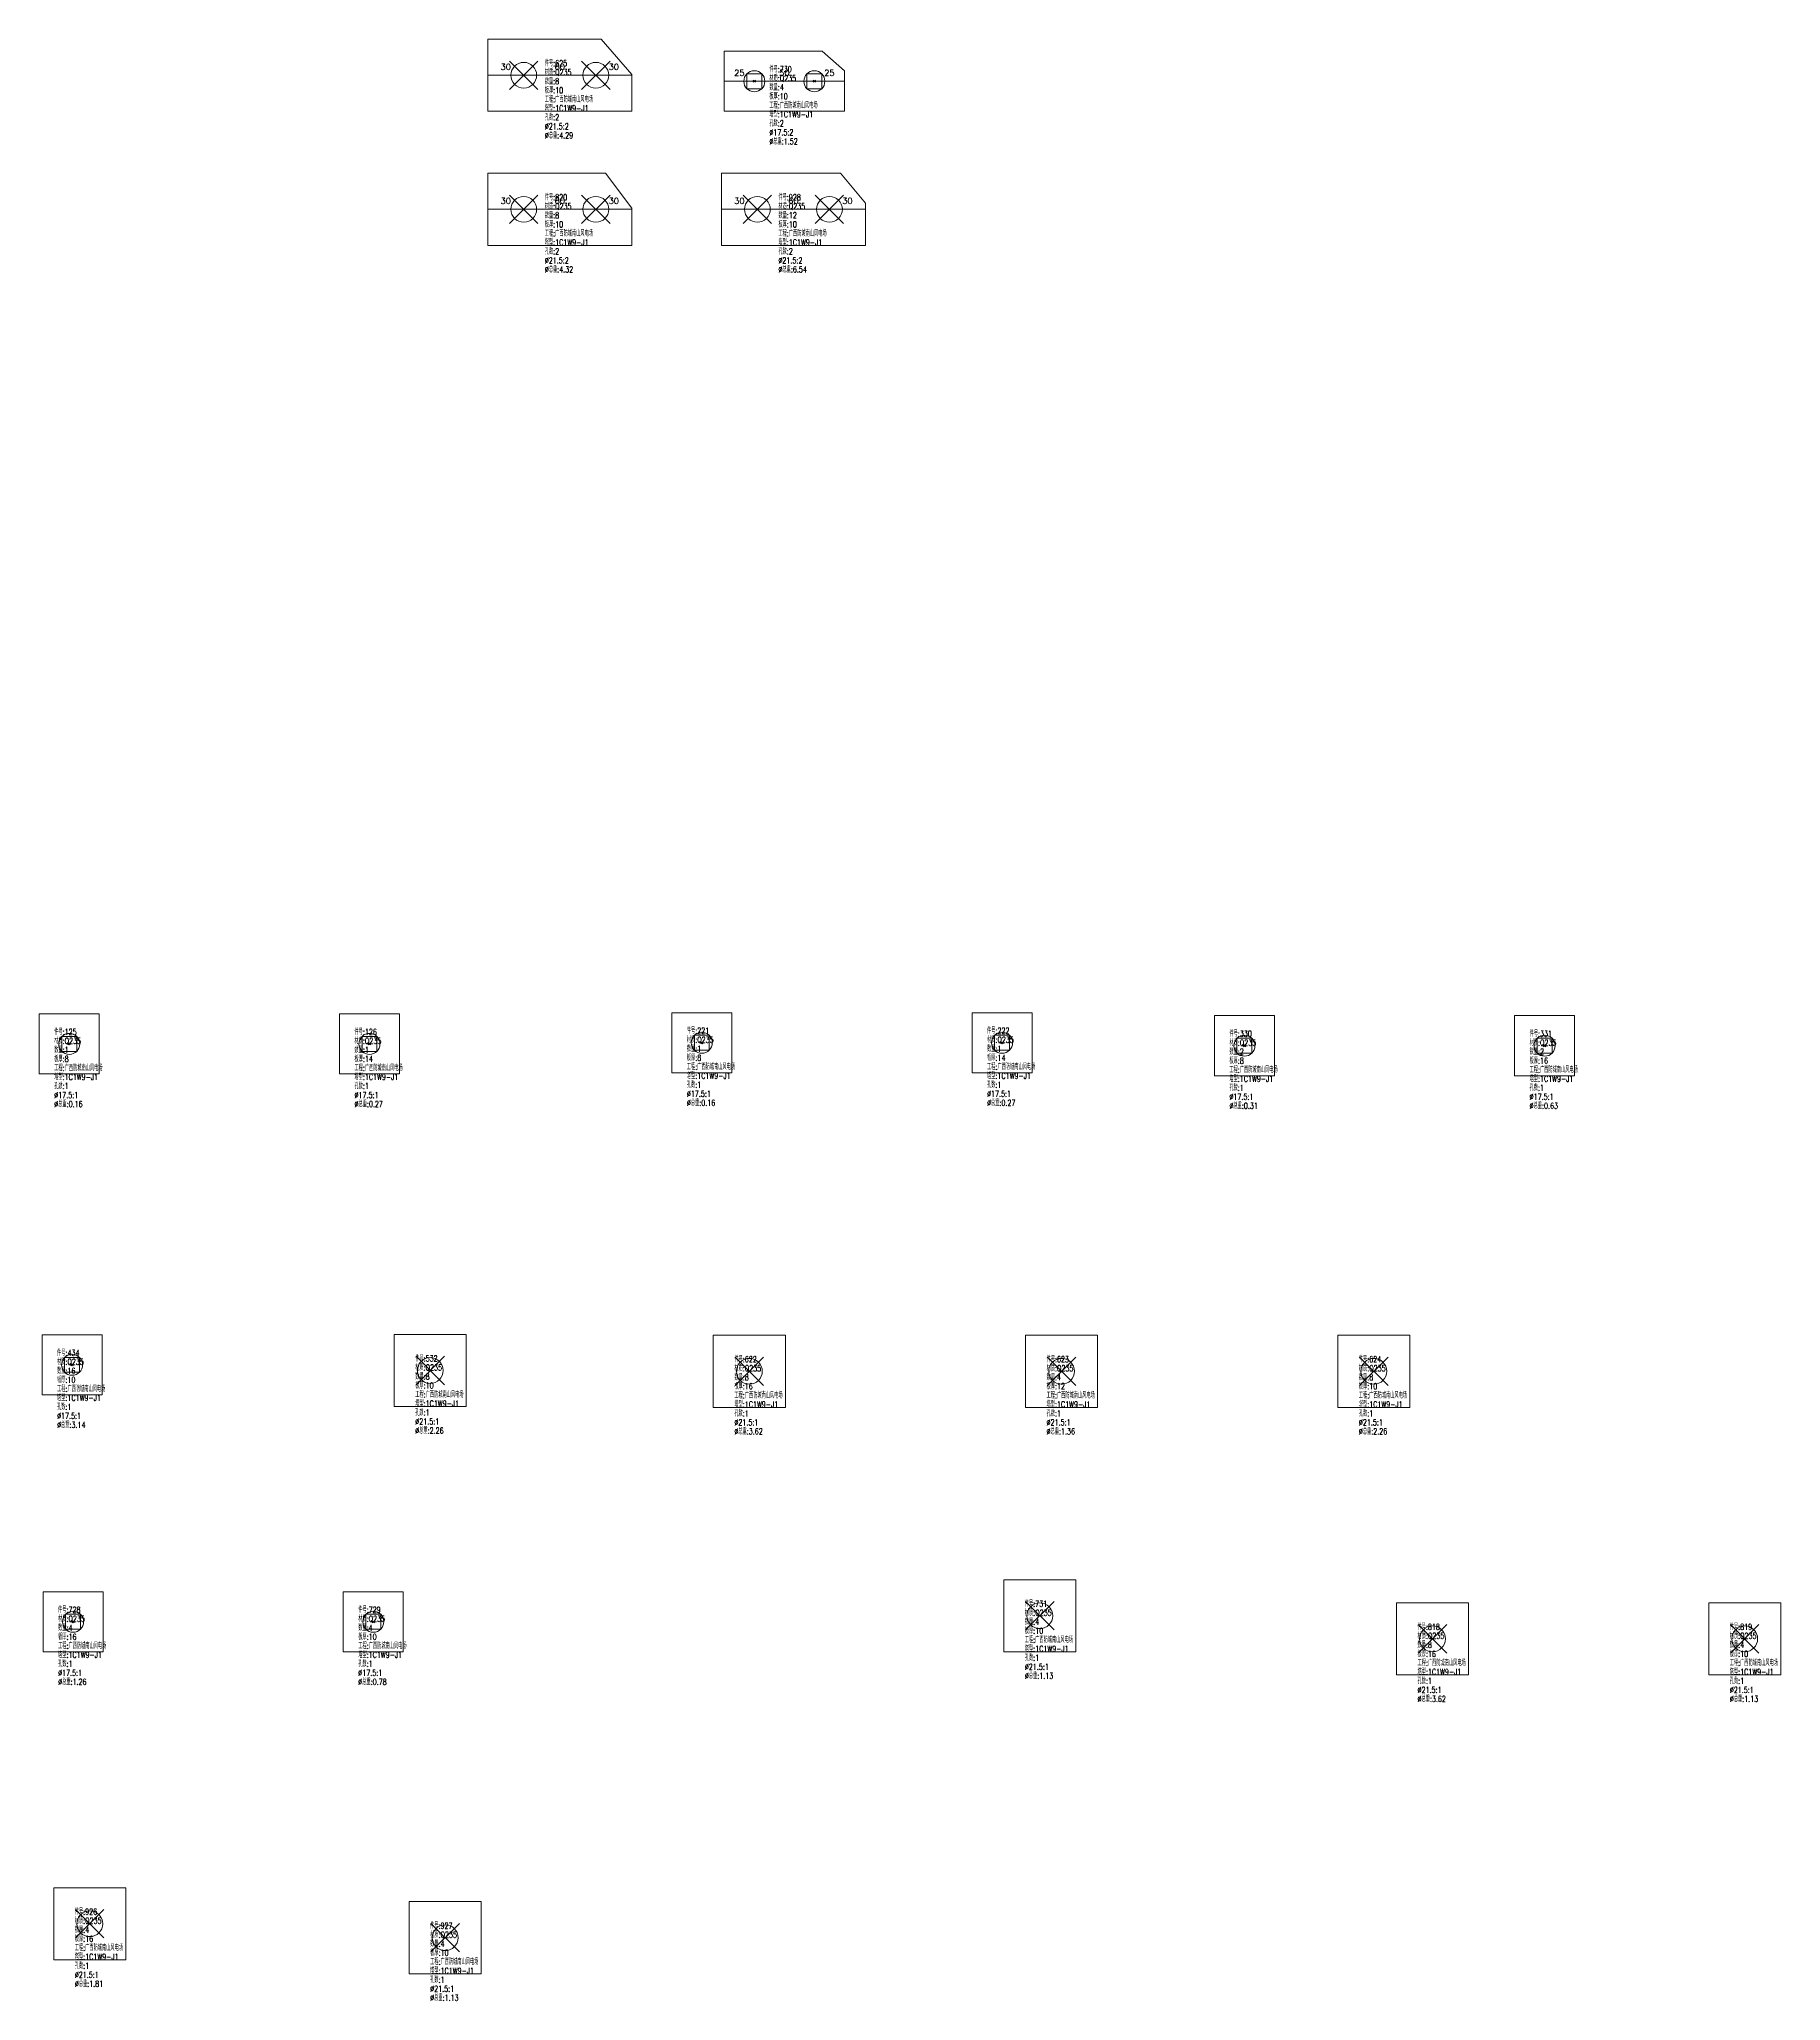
# Model space of a CAD drawing. Extents: x -105 to 10956, y -4548 to 9487.
# Drawn here: x 3134 to 4584, y 7854 to 9487 of the extents above; entities that cross this region are included whole.
import ezdxf
from ezdxf.enums import TextEntityAlignment as Align

# ---------------------------------------------------------------- set-up
doc = ezdxf.new("R2010")
doc.units = 0
doc.header["$MEASUREMENT"] = 0
doc.layers.add('1', color=7, linetype='CONTINUOUS', lineweight=25)
doc.layers.add('2', color=7, linetype='CONTINUOUS', lineweight=25)
doc.styles.get("Standard").update_dxf_attribs({"font": 'simplex.shx', "width": 0.7, "height": 3, "bigfont": 'gbhzfs.shx'})

msp = doc.modelspace()

# ---------------------------------------------------------------- linework, layer by layer
at = {"layer": '1', "color": 3, "linetype": 'Continuous', "lineweight": 18}
for p, q in [((3602.16878, 9487.28868), (3507.67164, 9487.28868)), ((3507.67164, 9487.28868), (3507.67164, 9427.28868)), ((3627.67164, 9457.91371), (3602.16878, 9487.28868)), ((3786.17971, 9477.28868), (3704.67251, 9477.28868)), ((3704.67251, 9477.28868), (3704.67251, 9427.28868)), ((3804.67251, 9460.8851), (3786.17971, 9477.28868)), ((3627.67164, 9427.28868), (3627.67164, 9457.91371)), ((3804.67251, 9427.28868), (3804.67251, 9460.8851)), ((3507.67164, 9427.28868), (3627.67164, 9427.28868)), ((3704.67251, 9427.28868), (3804.67251, 9427.28868)), ((3605.87164, 9375.69857), (3507.67164, 9375.69857)), ((3507.67164, 9375.69857), (3507.67164, 9315.69857)), ((3627.67164, 9346.59857), (3605.87164, 9375.69857)), ((3801.51388, 9375.69857), (3702.21388, 9375.69857)), ((3702.21388, 9375.69857), (3702.21388, 9315.69857)), ((3822.21388, 9350.69857), (3801.51388, 9375.69857)), ((3627.67164, 9315.69857), (3627.67164, 9346.59857)), ((3822.21388, 9315.69857), (3822.21388, 9350.69857)), ((3507.67164, 9315.69857), (3627.67164, 9315.69857)), ((3702.21388, 9315.69857), (3822.21388, 9315.69857))]:
    msp.add_line(p, q, dxfattribs=at)
at = {"layer": '1', "color": 3, "linetype": 'Continuous', "lineweight": 13}
for p, q in [((3525.84664, 9445.46368), (3549.49664, 9469.11368)), ((3549.49664, 9445.46368), (3525.84664, 9469.11368)), ((3585.84664, 9445.46368), (3609.49664, 9469.11368)), ((3609.49664, 9445.46368), (3585.84664, 9469.11368)), ((3723.48626, 9446.10243), (3723.48626, 9458.47493)), ((3723.48626, 9458.47493), (3735.85876, 9458.47493)), ((3735.85876, 9458.47493), (3735.85876, 9446.10243)), ((3773.48626, 9446.10243), (3773.48626, 9458.47493)), ((3773.48626, 9458.47493), (3785.85876, 9458.47493)), ((3785.85876, 9458.47493), (3785.85876, 9446.10243)), ((3735.85876, 9446.10243), (3723.48626, 9446.10243)), ((3728.79751, 9451.41368), (3730.54751, 9453.16368)), ((3730.54751, 9451.41368), (3728.79751, 9453.16368)), ((3785.85876, 9446.10243), (3773.48626, 9446.10243)), ((3778.79751, 9451.41368), (3780.54751, 9453.16368)), ((3780.54751, 9451.41368), (3778.79751, 9453.16368)), ((3525.84664, 9333.87357), (3549.49664, 9357.52357)), ((3549.49664, 9333.87357), (3525.84664, 9357.52357)), ((3585.84664, 9333.87357), (3609.49664, 9357.52357)), ((3609.49664, 9333.87357), (3585.84664, 9357.52357)), ((3720.38888, 9333.87357), (3744.03888, 9357.52357)), ((3744.03888, 9333.87357), (3720.38888, 9357.52357)), ((3780.38888, 9333.87357), (3804.03888, 9357.52357)), ((3804.03888, 9333.87357), (3780.38888, 9357.52357))]:
    msp.add_line(p, q, dxfattribs=at)
at = {"layer": '1', "color": 7, "linetype": 'Continuous', "lineweight": 18}
for p, q in [((3184.20099, 8675.9156), (3134.20099, 8675.9156)), ((3134.20099, 8675.9156), (3134.20099, 8625.9156)), ((3184.20099, 8625.9156), (3184.20099, 8675.9156)), ((3434.20099, 8675.9156), (3384.20099, 8675.9156)), ((3384.20099, 8675.9156), (3384.20099, 8625.9156)), ((3434.20099, 8625.9156), (3434.20099, 8675.9156)), ((3710.95107, 8676.93106), (3660.95107, 8676.93106)), ((3660.95107, 8676.93106), (3660.95107, 8626.93106)), ((3710.95107, 8626.93106), (3710.95107, 8676.93106)), ((3960.95107, 8676.93106), (3910.95107, 8676.93106)), ((3910.95107, 8676.93106), (3910.95107, 8626.93106)), ((3960.95107, 8626.93106), (3960.95107, 8676.93106)), ((4162.76372, 8674.45884), (4112.76372, 8674.45884)), ((4112.76372, 8674.45884), (4112.76372, 8624.45884)), ((4162.76372, 8624.45884), (4162.76372, 8674.45884)), ((4412.76372, 8674.45884), (4362.76372, 8674.45884)), ((4362.76372, 8674.45884), (4362.76372, 8624.45884)), ((4412.76372, 8624.45884), (4412.76372, 8674.45884)), ((3134.20099, 8625.9156), (3184.20099, 8625.9156)), ((3384.20099, 8625.9156), (3434.20099, 8625.9156)), ((3660.95107, 8626.93106), (3710.95107, 8626.93106)), ((3910.95107, 8626.93106), (3960.95107, 8626.93106)), ((4112.76372, 8624.45884), (4162.76372, 8624.45884)), ((4362.76372, 8624.45884), (4412.76372, 8624.45884)), ((3186.54198, 8408.80831), (3136.54198, 8408.80831)), ((3136.54198, 8408.80831), (3136.54198, 8358.80831)), ((3186.54198, 8358.80831), (3186.54198, 8408.80831)), ((3489.82083, 8409.07362), (3429.82083, 8409.07362)), ((3429.82083, 8409.07362), (3429.82083, 8349.07362)), ((3489.82083, 8349.07362), (3489.82083, 8409.07362)), ((3755.53831, 8408.40461), (3695.53831, 8408.40461)), ((3695.53831, 8408.40461), (3695.53831, 8348.40461)), ((3755.53831, 8348.40461), (3755.53831, 8408.40461)), ((4015.53831, 8408.40461), (3955.53831, 8408.40461)), ((3955.53831, 8408.40461), (3955.53831, 8348.40461)), ((4015.53831, 8348.40461), (4015.53831, 8408.40461)), ((4275.53831, 8408.40461), (4215.53831, 8408.40461)), ((4215.53831, 8408.40461), (4215.53831, 8348.40461)), ((4275.53831, 8348.40461), (4275.53831, 8408.40461)), ((3136.54198, 8358.80831), (3186.54198, 8358.80831)), ((3429.82083, 8349.07362), (3489.82083, 8349.07362)), ((3695.53831, 8348.40461), (3755.53831, 8348.40461)), ((3955.53831, 8348.40461), (4015.53831, 8348.40461)), ((4215.53831, 8348.40461), (4275.53831, 8348.40461)), ((3997.39352, 8204.91594), (3937.39352, 8204.91594)), ((3937.39352, 8204.91594), (3937.39352, 8144.91594)), ((3997.39352, 8144.91594), (3997.39352, 8204.91594)), ((3187.39352, 8194.91594), (3137.39352, 8194.91594)), ((3137.39352, 8194.91594), (3137.39352, 8144.91594)), ((3187.39352, 8144.91594), (3187.39352, 8194.91594)), ((3437.39352, 8194.91594), (3387.39352, 8194.91594)), ((3387.39352, 8194.91594), (3387.39352, 8144.91594)), ((3437.39352, 8144.91594), (3437.39352, 8194.91594)), ((4324.41009, 8185.67771), (4264.41009, 8185.67771)), ((4264.41009, 8185.67771), (4264.41009, 8125.67771)), ((4324.41009, 8125.67771), (4324.41009, 8185.67771)), ((4584.41009, 8185.67771), (4524.41009, 8185.67771)), ((4524.41009, 8185.67771), (4524.41009, 8125.67771)), ((4584.41009, 8125.67771), (4584.41009, 8185.67771)), ((3137.39352, 8144.91594), (3187.39352, 8144.91594)), ((3387.39352, 8144.91594), (3437.39352, 8144.91594)), ((3937.39352, 8144.91594), (3997.39352, 8144.91594)), ((4264.41009, 8125.67771), (4324.41009, 8125.67771)), ((4524.41009, 8125.67771), (4584.41009, 8125.67771)), ((3206.30784, 7948.54766), (3146.30784, 7948.54766)), ((3146.30784, 7948.54766), (3146.30784, 7888.54766)), ((3206.30784, 7888.54766), (3206.30784, 7948.54766)), ((3502.21388, 7936.91306), (3442.21388, 7936.91306)), ((3442.21388, 7936.91306), (3442.21388, 7876.91306)), ((3502.21388, 7876.91306), (3502.21388, 7936.91306)), ((3146.30784, 7888.54766), (3206.30784, 7888.54766)), ((3442.21388, 7876.91306), (3502.21388, 7876.91306))]:
    msp.add_line(p, q, dxfattribs=at)
at = {"layer": '1', "color": 7, "linetype": 'Continuous', "lineweight": 13}
for p, q in [((3153.01474, 8644.72935), (3153.01474, 8657.10185)), ((3153.01474, 8657.10185), (3165.38724, 8657.10185)), ((3165.38724, 8657.10185), (3165.38724, 8644.72935)), ((3403.01474, 8644.72935), (3403.01474, 8657.10185)), ((3403.01474, 8657.10185), (3415.38724, 8657.10185)), ((3415.38724, 8657.10185), (3415.38724, 8644.72935)), ((3679.76482, 8645.74481), (3679.76482, 8658.11731)), ((3679.76482, 8658.11731), (3692.13732, 8658.11731)), ((3692.13732, 8658.11731), (3692.13732, 8645.74481)), ((3929.76482, 8645.74481), (3929.76482, 8658.11731)), ((3929.76482, 8658.11731), (3942.13732, 8658.11731)), ((3942.13732, 8658.11731), (3942.13732, 8645.74481)), ((4131.57747, 8643.27259), (4131.57747, 8655.64509)), ((4131.57747, 8655.64509), (4143.94997, 8655.64509)), ((4143.94997, 8655.64509), (4143.94997, 8643.27259)), ((4381.57747, 8643.27259), (4381.57747, 8655.64509)), ((4381.57747, 8655.64509), (4393.94997, 8655.64509)), ((4393.94997, 8655.64509), (4393.94997, 8643.27259)), ((3165.38724, 8644.72935), (3153.01474, 8644.72935)), ((3158.32599, 8650.0406), (3160.07599, 8651.7906)), ((3160.07599, 8650.0406), (3158.32599, 8651.7906)), ((3415.38724, 8644.72935), (3403.01474, 8644.72935)), ((3408.32599, 8650.0406), (3410.07599, 8651.7906)), ((3410.07599, 8650.0406), (3408.32599, 8651.7906)), ((3692.13732, 8645.74481), (3679.76482, 8645.74481)), ((3685.07607, 8651.05606), (3686.82607, 8652.80606)), ((3686.82607, 8651.05606), (3685.07607, 8652.80606)), ((3942.13732, 8645.74481), (3929.76482, 8645.74481)), ((3935.07607, 8651.05606), (3936.82607, 8652.80606)), ((3936.82607, 8651.05606), (3935.07607, 8652.80606)), ((4143.94997, 8643.27259), (4131.57747, 8643.27259)), ((4136.88872, 8648.58384), (4138.63872, 8650.33384)), ((4138.63872, 8648.58384), (4136.88872, 8650.33384)), ((4393.94997, 8643.27259), (4381.57747, 8643.27259)), ((4386.88872, 8648.58384), (4388.63872, 8650.33384)), ((4388.63872, 8648.58384), (4386.88872, 8650.33384)), ((3155.35573, 8377.62206), (3155.35573, 8389.99456)), ((3155.35573, 8389.99456), (3167.72823, 8389.99456)), ((3167.72823, 8377.62206), (3155.35573, 8377.62206)), ((3160.66698, 8382.93331), (3162.41698, 8384.68331)), ((3162.41698, 8382.93331), (3160.66698, 8384.68331)), ((3167.72823, 8389.99456), (3167.72823, 8377.62206)), ((3447.99583, 8367.2486), (3471.64583, 8390.8986)), ((3471.64583, 8367.2486), (3447.99583, 8390.8986)), ((3713.71331, 8366.57961), (3737.36331, 8390.22961)), ((3737.36331, 8366.57961), (3713.71331, 8390.22961)), ((3973.71331, 8366.57961), (3997.36331, 8390.22961)), ((3997.36331, 8366.57961), (3973.71331, 8390.22961)), ((4233.71331, 8366.57961), (4257.36331, 8390.22961)), ((4257.36331, 8366.57961), (4233.71331, 8390.22961)), ((3955.56852, 8163.09094), (3979.21852, 8186.74094)), ((3979.21852, 8163.09094), (3955.56852, 8186.74094)), ((3156.20727, 8163.72969), (3156.20727, 8176.10219)), ((3156.20727, 8176.10219), (3168.57977, 8176.10219)), ((3161.51852, 8169.04094), (3163.26852, 8170.79094)), ((3163.26852, 8169.04094), (3161.51852, 8170.79094)), ((3168.57977, 8176.10219), (3168.57977, 8163.72969)), ((3406.20727, 8163.72969), (3406.20727, 8176.10219)), ((3406.20727, 8176.10219), (3418.57977, 8176.10219)), ((3411.51852, 8169.04094), (3413.26852, 8170.79094)), ((3413.26852, 8169.04094), (3411.51852, 8170.79094)), ((3418.57977, 8176.10219), (3418.57977, 8163.72969)), ((4282.58509, 8143.85271), (4306.23509, 8167.50271)), ((4306.23509, 8143.85271), (4282.58509, 8167.50271)), ((4542.58509, 8143.85271), (4566.23509, 8167.50271)), ((4566.23509, 8143.85271), (4542.58509, 8167.50271)), ((3168.57977, 8163.72969), (3156.20727, 8163.72969)), ((3418.57977, 8163.72969), (3406.20727, 8163.72969)), ((3164.48284, 7906.72266), (3188.13284, 7930.37266)), ((3188.13284, 7906.72266), (3164.48284, 7930.37266)), ((3460.38888, 7895.08806), (3484.03888, 7918.73806)), ((3484.03888, 7895.08806), (3460.38888, 7918.73806))]:
    msp.add_line(p, q, dxfattribs=at)
at = {"layer": '1', "color": 3, "linetype": 'Continuous', "lineweight": 13}
for centre, radius in [((3537.67164, 9457.28868), 10.75), ((3597.67164, 9457.28868), 10.75), ((3729.67251, 9452.28868), 8.75), ((3779.67251, 9452.28868), 8.75), ((3537.67164, 9345.69857), 10.75), ((3597.67164, 9345.69857), 10.75), ((3732.21388, 9345.69857), 10.75), ((3792.21388, 9345.69857), 10.75)]:
    msp.add_circle(centre, radius, dxfattribs=at)
at = {"layer": '1', "color": 7, "linetype": 'Continuous', "lineweight": 13}
for centre, radius in [((3159.20099, 8650.9156), 8.75), ((3409.20099, 8650.9156), 8.75), ((3685.95107, 8651.93106), 8.75), ((3935.95107, 8651.93106), 8.75), ((4137.76372, 8649.45884), 8.75), ((4387.76372, 8649.45884), 8.75), ((3161.54198, 8383.80831), 8.75), ((3459.82083, 8379.0736), 10.75), ((3725.53831, 8378.40461), 10.75), ((3985.53831, 8378.40461), 10.75), ((4245.53831, 8378.40461), 10.75), ((3967.39352, 8174.91594), 10.75), ((3162.39352, 8169.91594), 8.75), ((3412.39352, 8169.91594), 8.75), ((4294.41009, 8155.67771), 10.75), ((4554.41009, 8155.67771), 10.75), ((3176.30784, 7918.54766), 10.75), ((3472.21388, 7906.91306), 10.75)]:
    msp.add_circle(centre, radius, dxfattribs=at)
at = {"layer": '2', "color": 3, "linetype": 'Continuous', "lineweight": 13}
for p, q in [((3507.67164, 9457.28868), (3627.67164, 9457.28868)), ((3704.67251, 9452.28868), (3804.67251, 9452.28868)), ((3507.67164, 9345.69857), (3627.67164, 9345.69857)), ((3822.21388, 9345.69857), (3702.21388, 9345.69857))]:
    msp.add_line(p, q, dxfattribs=at)

# ---------------------------------------------------------------- texts
for s, p in [('30', (3522.67164, 9460.28868)), ('60', (3567.67164, 9460.28868)), ('30', (3612.67164, 9460.28868)), ('25', (3717.17251, 9455.28868)), ('50', (3754.67251, 9455.28868)), ('25', (3792.17251, 9455.28868)), ('30', (3522.67164, 9348.69857)), ('60', (3567.67164, 9348.69857)), ('30', (3612.67164, 9348.69857)), ('30', (3717.21388, 9348.69857)), ('60', (3762.21388, 9348.69857)), ('30', (3807.21388, 9348.69857))]:
    msp.add_text(s, height=5, dxfattribs=at).set_placement(p, align=Align.BOTTOM_CENTER)
at = {"layer": '2', "color": 3, "linetype": 'Continuous', "lineweight": 13, "char_height": 5, "width": 500, "attachment_point": 1, "line_spacing_factor": 0.9}
for s, insert in [('件号:625\\P材质:Q235\\P数量:8\\P板厚:10\\P工程:广西防城南山风电场\\P塔型:1C1W9-J1\\P孔数:2\\P%%c21.5:2\\P%%c总重:4.29', (3555.17164, 9469.78868)), ('件号:730\\P材质:Q235\\P数量:4\\P板厚:10\\P工程:广西防城南山风电场\\P塔型:1C1W9-J1\\P孔数:2\\P%%c17.5:2\\P%%c总重:1.52', (3742.17251, 9464.78868)), ('件号:820\\P材质:Q235\\P数量:8\\P板厚:10\\P工程:广西防城南山风电场\\P塔型:1C1W9-J1\\P孔数:2\\P%%c21.5:2\\P%%c总重:4.32', (3555.17164, 9358.19857)), ('件号:928\\P材质:Q235\\P数量:12\\P板厚:10\\P工程:广西防城南山风电场\\P塔型:1C1W9-J1\\P孔数:2\\P%%c21.5:2\\P%%c总重:6.54', (3749.71388, 9358.19857))]:
    msp.add_mtext(s, dxfattribs=dict(at, insert=insert))
at = {"layer": '2', "color": 7, "linetype": 'Continuous', "lineweight": 13, "char_height": 5, "width": 500, "attachment_point": 1, "line_spacing_factor": 0.9}
for s, insert in [('件号:125\\P材质:Q235\\P数量:1\\P板厚:8\\P工程:广西防城南山风电场\\P塔型:1C1W9-J1\\P孔数:1\\P%%c17.5:1\\P%%c总重:0.16', (3146.70099, 8663.4156)), ('件号:126\\P材质:Q235\\P数量:1\\P板厚:14\\P工程:广西防城南山风电场\\P塔型:1C1W9-J1\\P孔数:1\\P%%c17.5:1\\P%%c总重:0.27', (3396.70099, 8663.4156)), ('件号:221\\P材质:Q235\\P数量:1\\P板厚:8\\P工程:广西防城南山风电场\\P塔型:1C1W9-J1\\P孔数:1\\P%%c17.5:1\\P%%c总重:0.16', (3673.45107, 8664.43106)), ('件号:222\\P材质:Q235\\P数量:1\\P板厚:14\\P工程:广西防城南山风电场\\P塔型:1C1W9-J1\\P孔数:1\\P%%c17.5:1\\P%%c总重:0.27', (3923.45107, 8664.43106)), ('件号:330\\P材质:Q235\\P数量:2\\P板厚:8\\P工程:广西防城南山风电场\\P塔型:1C1W9-J1\\P孔数:1\\P%%c17.5:1\\P%%c总重:0.31', (4125.26372, 8661.95884)), ('件号:331\\P材质:Q235\\P数量:2\\P板厚:16\\P工程:广西防城南山风电场\\P塔型:1C1W9-J1\\P孔数:1\\P%%c17.5:1\\P%%c总重:0.63', (4375.26372, 8661.95884)), ('件号:434\\P材质:Q235\\P数量:16\\P板厚:10\\P工程:广西防城南山风电场\\P塔型:1C1W9-J1\\P孔数:1\\P%%c17.5:1\\P%%c总重:3.14', (3149.04198, 8396.30831)), ('件号:532\\P材质:Q235\\P数量:8\\P板厚:10\\P工程:广西防城南山风电场\\P塔型:1C1W9-J1\\P孔数:1\\P%%c21.5:1\\P%%c总重:2.26', (3447.32083, 8391.57362)), ('件号:622\\P材质:Q235\\P数量:8\\P板厚:16\\P工程:广西防城南山风电场\\P塔型:1C1W9-J1\\P孔数:1\\P%%c21.5:1\\P%%c总重:3.62', (3713.03831, 8390.90461)), ('件号:623\\P材质:Q235\\P数量:4\\P板厚:12\\P工程:广西防城南山风电场\\P塔型:1C1W9-J1\\P孔数:1\\P%%c21.5:1\\P%%c总重:1.36', (3973.03831, 8390.90461)), ('件号:624\\P材质:Q235\\P数量:8\\P板厚:10\\P工程:广西防城南山风电场\\P塔型:1C1W9-J1\\P孔数:1\\P%%c21.5:1\\P%%c总重:2.26', (4233.03831, 8390.90461)), ('件号:728\\P材质:Q235\\P数量:4\\P板厚:16\\P工程:广西防城南山风电场\\P塔型:1C1W9-J1\\P孔数:1\\P%%c17.5:1\\P%%c总重:1.26', (3149.89352, 8182.41594)), ('件号:729\\P材质:Q235\\P数量:4\\P板厚:10\\P工程:广西防城南山风电场\\P塔型:1C1W9-J1\\P孔数:1\\P%%c17.5:1\\P%%c总重:0.78', (3399.89352, 8182.41594)), ('件号:731\\P材质:Q235\\P数量:4\\P板厚:10\\P工程:广西防城南山风电场\\P塔型:1C1W9-J1\\P孔数:1\\P%%c21.5:1\\P%%c总重:1.13', (3954.89352, 8187.41594)), ('件号:818\\P材质:Q235\\P数量:8\\P板厚:16\\P工程:广西防城南山风电场\\P塔型:1C1W9-J1\\P孔数:1\\P%%c21.5:1\\P%%c总重:3.62', (4281.91009, 8168.17771)), ('件号:819\\P材质:Q235\\P数量:4\\P板厚:10\\P工程:广西防城南山风电场\\P塔型:1C1W9-J1\\P孔数:1\\P%%c21.5:1\\P%%c总重:1.13', (4541.91009, 8168.17771)), ('件号:926\\P材质:Q235\\P数量:4\\P板厚:16\\P工程:广西防城南山风电场\\P塔型:1C1W9-J1\\P孔数:1\\P%%c21.5:1\\P%%c总重:1.81', (3163.80784, 7931.04766)), ('件号:927\\P材质:Q235\\P数量:4\\P板厚:10\\P工程:广西防城南山风电场\\P塔型:1C1W9-J1\\P孔数:1\\P%%c21.5:1\\P%%c总重:1.13', (3459.71388, 7919.41306))]:
    msp.add_mtext(s, dxfattribs=dict(at, insert=insert))

doc.saveas('drawing.dxf')
